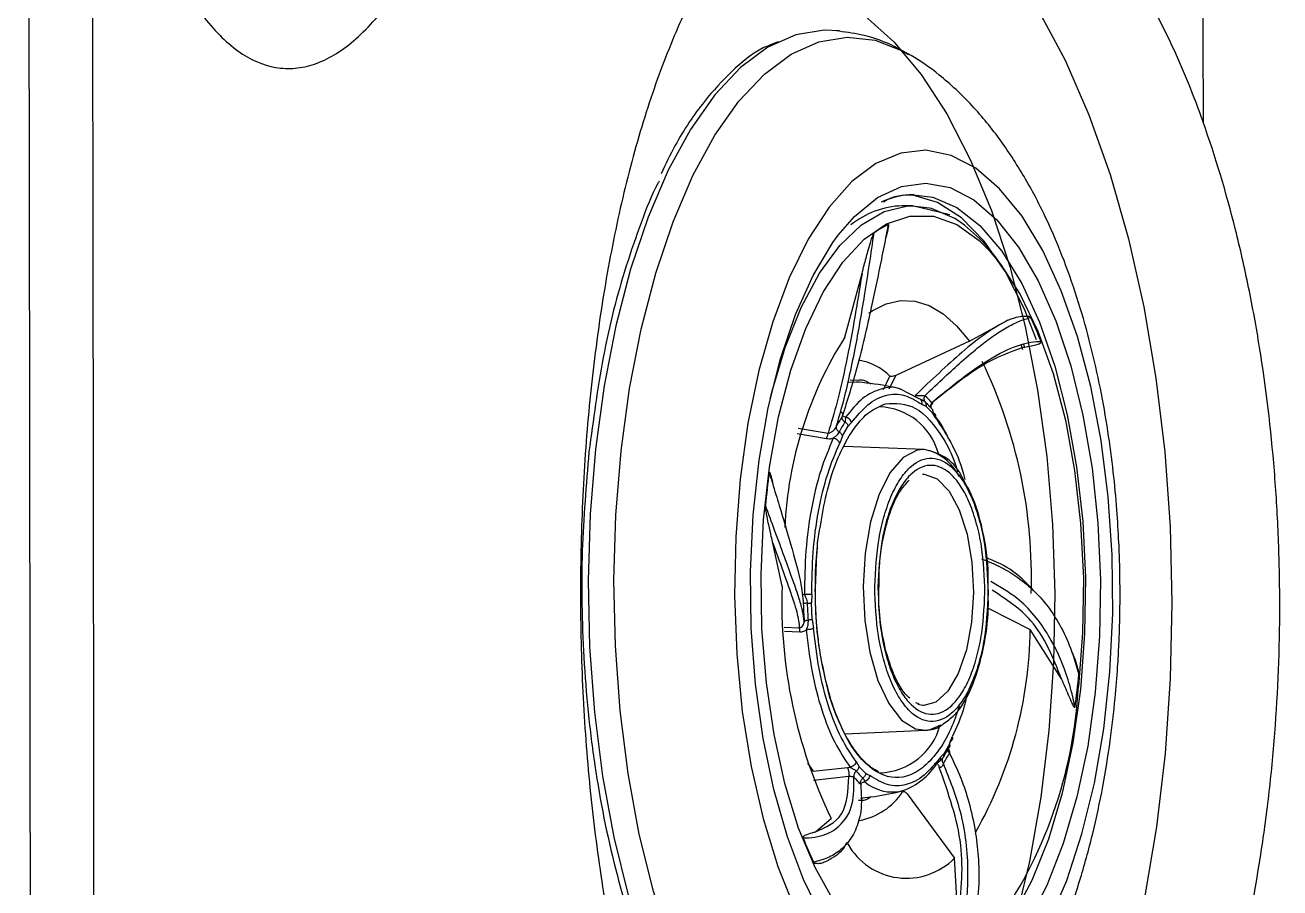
# Model space of a CAD drawing. Header units: inches. Extents: x 0 to 84, y -22 to 124.
# Drawn here: x 5.081 to 7.319, y 42.116 to 43.654 of the extents above; entities that cross this region are included whole.
import ezdxf

# ---------------------------------------------------------------- set-up
doc = ezdxf.new("R2010")
doc.units = ezdxf.units.IN
doc.header["$MEASUREMENT"] = 0
doc.layers.add('1', color=4, linetype='Continuous')
doc.layers.add('BDIM_CYAN', color=4, linetype='Continuous')

# ---------------------------------------------------------------- blocks, each defined once
blk = doc.blocks.new('2020 RELAY')
at = {"color": 8, "linetype": 'Continuous', "lineweight": 25, "flags": 128}
for points in [[(6.8893, 43.1789), (6.9361, 43.0916), (6.9787, 42.9942), (7.0165, 42.8876), (7.0493, 42.773), (7.0766, 42.6516), (7.0982, 42.5246), (7.1139, 42.3935), (7.1234, 42.2595), (7.1267, 42.1242), (7.1237, 41.989), (7.1145, 41.8552), (7.0992, 41.7244), (7.0779, 41.5978)], [(6.5793, 43.1707), (6.6307, 43.1247), (6.6796, 43.0662), (6.7253, 42.996), (6.7672, 42.9148), (6.8047, 42.8237), (6.8375, 42.7239), (6.8651, 42.6167), (6.8872, 42.5033), (6.9034, 42.3852), (6.9137, 42.2639), (6.9177, 42.1409), (6.9156, 42.0178), (6.9073, 41.896), (6.8929, 41.7772), (6.8726, 41.6629), (6.8467, 41.5544)]]:
    blk.add_lwpolyline(points, dxfattribs=at)
at = {"layer": '1', "color": 3, "linetype": 'Continuous', "lineweight": 25}
for points, knots in [([(5.0812, 46.1285), (5.082, 45.8779), (5.0835, 45.3687), (5.0853, 44.5928), (5.087, 43.7928), (5.0883, 42.9687), (5.0898, 41.9458), (5.0909, 40.7531), (5.0916, 39.4198), (5.0912, 38.5519), (5.091, 38.1285)], [0, 0, 0, 0, 0.0939784, 0.1909654, 0.2909633, 0.3939741, 0.5, 0.6745624, 0.8412255, 1, 1, 1, 1]), ([(5.2006, 43.7162), (5.2127, 43.6527), (5.2261, 43.5932), (5.2482, 43.5099), (5.2559, 43.4831), (5.268, 43.4444), (5.2721, 43.4318), (5.2805, 43.407), (5.2848, 43.3949), (5.3065, 43.3359), (5.3247, 43.294), (5.3536, 43.239), (5.3634, 43.222), (5.3836, 43.1905), (5.3939, 43.1761), (5.4256, 43.137), (5.4471, 43.117), (5.4912, 43.0885), (5.5138, 43.0801), (5.5427, 43.077), (5.5485, 43.0768), (5.5601, 43.0771), (5.5659, 43.0776), (5.5832, 43.0802), (5.5948, 43.0835), (5.6295, 43.0976), (5.6526, 43.1127), (5.6873, 43.1444), (5.6989, 43.1565), (5.7216, 43.1832), (5.7328, 43.1979), (5.7661, 43.2458), (5.7876, 43.283), (5.8137, 43.336), (5.8189, 43.347), (5.8291, 43.3696), (5.8342, 43.3812), (5.8492, 43.4168), (5.8589, 43.4415), (5.8869, 43.5189), (5.9044, 43.5745), (5.9284, 43.6641), (5.9361, 43.695), (5.9507, 43.7589), (5.9575, 43.7914), (5.9764, 43.8909), (5.9872, 43.9597), (6.0003, 44.0665), (6.0041, 44.1027), (6.0091, 44.1579), (6.0107, 44.1765), (6.0134, 44.2136), (6.0147, 44.2322), (6.0201, 44.3253), (6.0222, 44.4002), (6.022, 44.5131), (6.0213, 44.5508), (6.0194, 44.6076), (6.0187, 44.6265), (6.0168, 44.6643), (6.0158, 44.6831), (6.0098, 44.7763), (6.0028, 44.8493), (5.9892, 44.9561), (5.9841, 44.9913), (5.9729, 45.0609), (5.9668, 45.0953), (5.9472, 45.1954), (5.9324, 45.2586), (5.9079, 45.3483), (5.8994, 45.3773), (5.8815, 45.4337), (5.8722, 45.461), (5.8435, 45.5392), (5.8234, 45.5864), (5.792, 45.6502), (5.7813, 45.6702), (5.7649, 45.6985), (5.7594, 45.7076), (5.7483, 45.7252), (5.7427, 45.7338), (5.7146, 45.7744), (5.6918, 45.8012), (5.6459, 45.8437), (5.6227, 45.8594), (5.5758, 45.8791), (5.5528, 45.8829), (5.5073, 45.8788), (5.4849, 45.8708), (5.4572, 45.8533), (5.4517, 45.8494), (5.4407, 45.841), (5.4353, 45.8364), (5.4192, 45.8215), (5.4087, 45.8102), (5.3778, 45.7721), (5.3579, 45.7412), (5.3292, 45.6863), (5.3198, 45.6665), (5.3017, 45.6246), (5.2929, 45.6025), (5.2675, 45.5328), (5.2518, 45.4818), (5.2299, 45.3984), (5.2229, 45.3693), (5.2096, 45.3093), (5.2033, 45.2784), (5.1974, 45.2466)], [0, 0, 0, 0, 0.03125, 0.03125, 0.046875, 0.046875, 0.054687, 0.054687, 0.0625, 0.0625, 0.09375, 0.09375, 0.109375, 0.109375, 0.125, 0.125, 0.15625, 0.15625, 0.1875, 0.1875, 0.195312, 0.195312, 0.203125, 0.203125, 0.21875, 0.21875, 0.25, 0.25, 0.265625, 0.265625, 0.28125, 0.28125, 0.3125, 0.3125, 0.320312, 0.320312, 0.328125, 0.328125, 0.34375, 0.34375, 0.375, 0.375, 0.390625, 0.390625, 0.40625, 0.40625, 0.4375, 0.4375, 0.453125, 0.453125, 0.460937, 0.460937, 0.46875, 0.46875, 0.5, 0.5, 0.515625, 0.515625, 0.523437, 0.523437, 0.53125, 0.53125, 0.5625, 0.5625, 0.578125, 0.578125, 0.59375, 0.59375, 0.625, 0.625, 0.640625, 0.640625, 0.65625, 0.65625, 0.6875, 0.6875, 0.703125, 0.703125, 0.710937, 0.710937, 0.71875, 0.71875, 0.75, 0.75, 0.78125, 0.78125, 0.8125, 0.8125, 0.84375, 0.84375, 0.851562, 0.851562, 0.859375, 0.859375, 0.875, 0.875, 0.90625, 0.90625, 0.921875, 0.921875, 0.9375, 0.9375, 0.96875, 0.96875, 0.984375, 0.984375, 1, 1, 1, 1]), ([(7.176, 45.8397), (7.1765, 45.5347), (7.1775, 44.912), (7.1794, 43.9592), (7.1814, 43.3113), (7.1824, 42.9811)], [0, 0, 0, 0, 0.320131, 0.653465, 1, 1, 1, 1]), ([(5.2006, 43.7162), (5.201, 43.4509), (5.2019, 42.9202), (5.2029, 42.1242), (5.2038, 41.3283), (5.2042, 40.7976), (5.2044, 40.5323)], [0, 0, 0, 0, 0.249999, 0.499999, 0.749999, 1, 1, 1, 1]), ([(6.9208, 43.419), (6.8958, 43.4421), (6.8705, 43.4616), (6.8194, 43.4937), (6.7935, 43.5063), (6.7542, 43.5199), (6.7411, 43.5236), (6.7147, 43.5292), (6.7014, 43.5311), (6.6618, 43.5341), (6.6357, 43.5326), (6.5842, 43.5224), (6.5588, 43.5139), (6.5212, 43.4958), (6.5087, 43.4889), (6.4841, 43.4733), (6.4719, 43.4646), (6.4362, 43.4363), (6.4132, 43.4143), (6.3689, 43.3638), (6.3476, 43.3354), (6.3168, 43.2879), (6.3068, 43.2713), (6.2873, 43.2367), (6.2779, 43.2187), (6.2505, 43.163), (6.2335, 43.1233), (6.2017, 43.0389), (6.1869, 42.9941), (6.1597, 42.8992), (6.1475, 42.85), (6.1258, 42.7485), (6.1163, 42.6962), (6.1041, 42.6152), (6.1003, 42.5878), (6.0935, 42.5322), (6.0903, 42.5039), (6.0821, 42.4187), (6.0781, 42.3615), (6.0729, 42.2463), (6.0716, 42.1883), (6.0719, 42.1007), (6.0724, 42.0713), (6.074, 42.0126), (6.0751, 41.9834), (6.0796, 41.8966), (6.084, 41.8395), (6.0956, 41.7271), (6.1028, 41.6717), (6.1157, 41.59), (6.1203, 41.563), (6.1303, 41.5103), (6.1355, 41.4845), (6.1524, 41.4083), (6.1648, 41.3595), (6.1855, 41.2892), (6.1928, 41.2662), (6.2079, 41.2212), (6.2158, 41.1992), (6.2404, 41.1354), (6.2578, 41.0957), (6.2948, 41.0218), (6.3143, 40.9875), (6.3454, 40.9403), (6.356, 40.9252), (6.3778, 40.8966), (6.3889, 40.8832), (6.4226, 40.8453), (6.4458, 40.8234), (6.4936, 40.7861), (6.5182, 40.7707), (6.5562, 40.7526), (6.569, 40.7475), (6.5947, 40.739), (6.6076, 40.7357), (6.6464, 40.7283), (6.6725, 40.7268), (6.7249, 40.7311), (6.7512, 40.7367), (6.8041, 40.7553), (6.8301, 40.7681), (6.8814, 40.8007), (6.9067, 40.8205), (6.9315, 40.8438)], [0, 0, 0, 0, 0.03125, 0.03125, 0.0625, 0.0625, 0.078125, 0.078125, 0.09375, 0.09375, 0.125, 0.125, 0.15625, 0.15625, 0.171875, 0.171875, 0.1875, 0.1875, 0.21875, 0.21875, 0.25, 0.25, 0.265625, 0.265625, 0.28125, 0.28125, 0.3125, 0.3125, 0.34375, 0.34375, 0.375, 0.375, 0.40625, 0.40625, 0.421875, 0.421875, 0.4375, 0.4375, 0.46875, 0.46875, 0.5, 0.5, 0.515625, 0.515625, 0.53125, 0.53125, 0.5625, 0.5625, 0.59375, 0.59375, 0.609375, 0.609375, 0.625, 0.625, 0.65625, 0.65625, 0.671875, 0.671875, 0.6875, 0.6875, 0.71875, 0.71875, 0.75, 0.75, 0.765625, 0.765625, 0.78125, 0.78125, 0.8125, 0.8125, 0.84375, 0.84375, 0.859375, 0.859375, 0.875, 0.875, 0.90625, 0.90625, 0.9375, 0.9375, 0.96875, 0.96875, 1, 1, 1, 1]), ([(6.9208, 43.419), (6.9464, 43.3953), (6.9711, 43.3682), (7.0188, 43.3076), (7.0417, 43.2741), (7.0748, 43.219), (7.0856, 43.1998), (7.1067, 43.1597), (7.1169, 43.1389), (7.1466, 43.0747), (7.1652, 43.0292), (7.1824, 42.9811)], [0, 0, 0, 0, 0.25, 0.25, 0.5, 0.5, 0.625, 0.625, 0.75, 0.75, 1, 1, 1, 1]), ([(7.1897, 41.2837), (7.211, 41.3448), (7.2297, 41.4088), (7.262, 41.5423), (7.2757, 41.6119), (7.2895, 41.7025), (7.2921, 41.7208), (7.2969, 41.7575), (7.2992, 41.7759), (7.3053, 41.8312), (7.3087, 41.8683), (7.3168, 41.9803), (7.3194, 42.0558), (7.319, 42.1512), (7.3187, 42.1704), (7.3178, 42.2086), (7.3172, 42.2276), (7.3148, 42.2845), (7.3125, 42.3221), (7.3035, 42.4341), (7.2947, 42.5075), (7.2773, 42.6157), (7.2707, 42.6516), (7.2564, 42.7216), (7.2486, 42.7559), (7.2234, 42.8563), (7.2042, 42.9203), (7.1824, 42.9811)], [0, 0, 0, 0, 0.125, 0.125, 0.25, 0.25, 0.28125, 0.28125, 0.3125, 0.3125, 0.375, 0.375, 0.5, 0.5, 0.53125, 0.53125, 0.5625, 0.5625, 0.625, 0.625, 0.75, 0.75, 0.8125, 0.8125, 0.875, 0.875, 1, 1, 1, 1])]:
    blk.add_open_spline(points, degree=3, knots=knots, dxfattribs=at)
at = {"layer": 'BDIM_CYAN'}
for p, q in [((6.5336, 43.1443), (6.5287, 43.144)), ((6.4244, 43.1245), (6.4139, 43.1201)), ((6.656, 43.1031), (6.6431, 43.1103)), ((6.664, 42.8321), (6.6453, 42.832)), ((6.664, 42.8321), (6.6941, 42.8287)), ((6.6961, 42.8245), (6.6642, 42.8321)), ((6.7308, 42.8162), (6.6961, 42.8245)), ((6.5432, 42.5975), (6.574, 42.7112)), ((6.7655, 42.5908), (6.834, 42.628)), ((6.7655, 42.5908), (6.6342, 42.5297)), ((6.8607, 42.5754), (6.8584, 42.583)), ((6.862, 42.585), (6.8638, 42.5794)), ((6.6121, 42.5043), (6.6239, 42.528)), ((6.6342, 42.5297), (6.6218, 42.5052)), ((6.5526, 42.5215), (6.5664, 42.5213)), ((6.6747, 42.4886), (6.6424, 42.505)), ((6.6787, 42.4868), (6.679, 42.486)), ((6.6787, 42.4867), (6.6821, 42.485)), ((6.5397, 42.4595), (6.5398, 42.4596)), ((6.6886, 42.4742), (6.6813, 42.4777)), ((6.6886, 42.4742), (6.7003, 42.4623)), ((6.7056, 42.4531), (6.7003, 42.4623)), ((6.4599, 42.4355), (6.5135, 42.4268)), ((6.5392, 42.4218), (6.5494, 42.4392)), ((6.5406, 42.4566), (6.5447, 42.455)), ((6.5447, 42.455), (6.5437, 42.4465)), ((6.5554, 42.4453), (6.5494, 42.4392)), ((6.4581, 42.4259), (6.5105, 42.4173)), ((6.5392, 42.4218), (6.5343, 42.4089)), ((6.6847, 42.3977), (6.5414, 42.4026)), ((6.4313, 42.1537), (6.415, 42.2303)), ((6.7991, 42.1378), (6.799, 42.1562)), ((6.4665, 42.1401), (6.4713, 42.1388)), ((6.4844, 42.1391), (6.4837, 42.1238)), ((6.4852, 42.0945), (6.4837, 42.1238)), ((6.7993, 42.1144), (6.874, 42.0764)), ((6.4354, 42.0808), (6.462, 42.0796)), ((6.4712, 42.0919), (6.4707, 42.0891)), ((6.4852, 42.0945), (6.4876, 42.0781)), ((6.4358, 42.0734), (6.4631, 42.0722)), ((6.9297, 41.9885), (6.874, 42.0764)), ((6.676, 41.9436), (6.6699, 41.9456)), ((6.5442, 41.8905), (6.687, 41.8967)), ((6.73, 41.8721), (6.7349, 41.885)), ((6.7138, 41.8486), (6.7198, 41.8547)), ((6.73, 41.8721), (6.7198, 41.8547)), ((6.7279, 41.8627), (6.7275, 41.8627)), ((6.7288, 41.8652), (6.7303, 41.8717)), ((6.4766, 41.8383), (6.4867, 41.8239)), ((6.5636, 41.8408), (6.5689, 41.8316)), ((6.5806, 41.8196), (6.5689, 41.8316)), ((6.4867, 41.8239), (6.548, 41.8303)), ((6.5506, 41.814), (6.4876, 41.8074)), ((6.548, 41.8303), (6.5531, 41.8307)), ((6.5806, 41.8196), (6.5879, 41.8162)), ((6.4875, 41.8074), (6.4876, 41.8074)), ((6.6543, 41.7835), (6.7391, 41.6687)), ((6.4908, 41.7156), (6.5187, 41.7394)), ((6.7453, 41.5569), (6.7391, 41.6687))]:
    blk.add_line(p, q, dxfattribs=at)
at = {"layer": 'BDIM_CYAN', "flags": 128}
for points in [[(6.5333, 43.1443), (6.5067, 43.1455), (6.4559, 43.1371), (6.4059, 43.1147), (6.3575, 43.0788), (6.3113, 43.0298), (6.268, 42.9683), (6.2281, 42.8954), (6.1923, 42.8119), (6.161, 42.7191), (6.1348, 42.6182), (6.1138, 42.5107), (6.0985, 42.3981)], [(6.1443, 42.3951), (6.1594, 42.5062), (6.1801, 42.6123), (6.2061, 42.7119), (6.2369, 42.8036), (6.2723, 42.886), (6.3116, 42.958), (6.3544, 43.0186), (6.4, 43.067), (6.4478, 43.1025), (6.4971, 43.1246), (6.5473, 43.1329), (6.5975, 43.1274), (6.6472, 43.1081), (6.6536, 43.1046)], [(6.3567, 42.3447), (6.3487, 42.2418), (6.3466, 42.1372), (6.3506, 42.0328), (6.3605, 41.9304), (6.3762, 41.8319), (6.3974, 41.7391), (6.4237, 41.6535), (6.4547, 41.5767)], [(6.9074, 41.5549), (6.9391, 41.6287), (6.9663, 41.7117), (6.9884, 41.8025), (7.0051, 41.8994), (7.0161, 42.0008), (7.0211, 42.1047), (7.0202, 42.2095), (7.0132, 42.3131), (7.0004, 42.4137), (6.9819, 42.5096), (6.9581, 42.5991), (6.9294, 42.6804), (6.8963, 42.7523), (6.8594, 42.8133), (6.8194, 42.8625), (6.777, 42.8989), (6.733, 42.9219), (6.688, 42.9311), (6.643, 42.9262), (6.5987, 42.9075), (6.556, 42.8752), (6.5155, 42.8299), (6.478, 42.7724), (6.4442, 42.7038), (6.4147, 42.6252), (6.39, 42.5381), (6.3705, 42.4441), (6.3567, 42.3447)], [(6.5315, 42.7794), (6.5606, 42.813), (6.6015, 42.8467), (6.6442, 42.8667), (6.6876, 42.8727), (6.7311, 42.8646), (6.7737, 42.8426), (6.8146, 42.807), (6.8531, 42.7585), (6.8883, 42.6982), (6.9196, 42.6271), (6.9463, 42.5467), (6.9681, 42.4585), (6.9843, 42.3643), (6.9948, 42.2658), (6.9993, 42.165), (6.9977, 42.0639), (6.9901, 41.9644)], [(6.8853, 42.5928), (6.8636, 42.6475), (6.8298, 42.7144), (6.7921, 42.7692), (6.7515, 42.8107), (6.7087, 42.8381), (6.6647, 42.8508), (6.6574, 42.8515)], [(6.6661, 42.8518), (6.7006, 42.8474), (6.7433, 42.8291), (6.7844, 42.7969), (6.8231, 42.7514), (6.8588, 42.6937), (6.8906, 42.6248), (6.9179, 42.5463), (6.9401, 42.4595), (6.9568, 42.3665), (6.9677, 42.2689), (6.9725, 42.1689), (6.9711, 42.0684), (6.9636, 41.9696), (6.9501, 41.8743), (6.9309, 41.7846), (6.9064, 41.7023), (6.877, 41.629), (6.8434, 41.5663), (6.8063, 41.5154), (6.7664, 41.4774), (6.7245, 41.453), (6.6815, 41.4427), (6.6727, 41.4424)], [(6.4102, 42.4879), (6.413, 42.4995), (6.4369, 42.5795), (6.4654, 42.6507), (6.4981, 42.7117), (6.5342, 42.7611), (6.573, 42.7981), (6.6137, 42.8218), (6.6555, 42.8318), (6.664, 42.8321)], [(6.6941, 42.8287), (6.6975, 42.8278), (6.739, 42.81)], [(6.5236, 41.5917), (6.4903, 41.6517), (6.461, 41.7223), (6.4364, 41.8019), (6.4171, 41.8889), (6.4034, 41.9814), (6.3956, 42.0774), (6.3939, 42.1749), (6.3984, 42.2718), (6.4088, 42.3661), (6.4251, 42.4557), (6.4468, 42.5387), (6.4736, 42.6134), (6.5047, 42.6781), (6.5397, 42.7315), (6.5776, 42.7725), (6.6178, 42.8001), (6.6593, 42.8138), (6.7013, 42.8133), (6.7429, 42.7986), (6.7831, 42.7701), (6.8003, 42.7531)], [(6.4917, 41.5852), (6.4699, 41.6305), (6.4408, 41.7064), (6.4165, 41.7909), (6.3974, 41.8823), (6.384, 41.9789), (6.3765, 42.0788), (6.3751, 42.18), (6.3797, 42.2806), (6.3903, 42.3785), (6.4067, 42.472), (6.4285, 42.5591), (6.4554, 42.6382), (6.4868, 42.7078), (6.5221, 42.7664), (6.5315, 42.7794)], [(6.8003, 42.7531), (6.8212, 42.7282), (6.8563, 42.674), (6.8877, 42.6085), (6.9147, 42.5332), (6.9367, 42.4497), (6.9532, 42.3597), (6.964, 42.2652), (6.9688, 42.1682), (6.9674, 42.0707), (6.9599, 41.9749)], [(6.5861, 42.6404), (6.5922, 42.6445), (6.6172, 42.6571), (6.6427, 42.6629), (6.6683, 42.6619), (6.6937, 42.654), (6.7186, 42.6394), (6.7426, 42.6182), (6.7655, 42.5908)], [(6.5693, 42.5175), (6.5639, 42.5177), (6.5507, 42.5167)], [(6.0985, 42.3981), (6.089, 42.282), (6.0856, 42.1639), (6.0881, 42.0457), (6.0967, 41.9288), (6.1112, 41.815), (6.1313, 41.7058), (6.1568, 41.6028), (6.1874, 41.5075), (6.2226, 41.4211), (6.2619, 41.3449), (6.2976, 41.2897)], [(6.6593, 41.1877), (6.6399, 41.1779), (6.5901, 41.1627), (6.5398, 41.1613), (6.4897, 41.1737), (6.4406, 41.1998), (6.3931, 41.2391), (6.3479, 41.2913), (6.3056, 41.3554), (6.2668, 41.4306), (6.2321, 41.5159), (6.2019, 41.61), (6.1767, 41.7116), (6.1568, 41.8194), (6.1426, 41.9318), (6.1341, 42.0471), (6.1316, 42.1639), (6.135, 42.2804), (6.1443, 42.3951)], [(6.6847, 42.3977), (6.6725, 42.3965), (6.6472, 42.3834), (6.624, 42.3565), (6.6043, 42.3175), (6.5893, 42.2686), (6.5797, 42.2126), (6.5762, 42.1528), (6.579, 42.0927), (6.5879, 42.0358), (6.6024, 41.9853), (6.6216, 41.9443), (6.6444, 41.915), (6.6696, 41.8992), (6.687, 41.8967)], [(6.6821, 42.3534), (6.685, 42.3533), (6.708, 42.3451), (6.7293, 42.3234), (6.7474, 42.2897), (6.7613, 42.2462), (6.7699, 42.196), (6.7726, 42.1425), (6.7692, 42.0893), (6.7601, 42.0401), (6.7457, 41.9981), (6.7271, 41.9663), (6.7056, 41.9468), (6.684, 41.9409)], [(6.9901, 41.9644), (6.9765, 41.8684), (6.9574, 41.7779), (6.933, 41.6946), (6.9038, 41.6201), (6.8703, 41.5558), (6.8334, 41.5031), (6.7935, 41.4628), (6.7516, 41.4359), (6.7085, 41.4229), (6.6649, 41.4239), (6.6218, 41.4391), (6.5799, 41.468), (6.5401, 41.5101), (6.5032, 41.5646), (6.4917, 41.5852)], [(6.684, 41.9409), (6.6826, 41.941), (6.6738, 41.9425)], [(6.687, 41.8967), (6.6956, 41.8979), (6.7144, 41.9061)]]:
    blk.add_lwpolyline(points, dxfattribs=at)
at = {"layer": 'BDIM_CYAN'}
for centre, radius, start, end in [((6.6679, 42.711), 0.1408, 90.716, 115.1961), ((6.6501, 42.6803), 0.1518, 91.8135, 129.1893), ((6.6973, 42.6409), 0.1753, 115.9015, 125.466), ((6.5751, 42.5634), 0.2961, 34.0794, 56.3967), ((6.2163, 42.3283), 0.7257, 21.1104, 24.819), ((7.135, 42.2241), 0.6998, 147.7508, 177.181), ((6.5511, 42.4555), 0.1027, 44.8561, 80.7483), ((5.9871, 42.1693), 0.8891, 358.1322, 25.6833), ((6.5809, 42.378), 0.1561, 41.1369, 47.6263), ((6.5877, 42.3741), 0.1465, 42.8315, 47.6849), ((6.6019, 42.3614), 0.112, 14.8336, 88.1142), ((6.5749, 42.362), 0.1642, 41.2498, 42.894), ((6.7717, 42.3076), 0.2764, 147.4654, 151.8992), ((6.7693, 42.3026), 0.2677, 147.4654, 151.8992), ((6.6672, 42.3106), 0.0888, 25.3042, 78.6126), ((7.8021, 42.1633), 1.4069, 172.1214, 174.5063), ((7.32, 42.1248), 0.8891, 178.1322, 205.6833), ((7.3213, 42.1498), 0.8525, 181.838, 183.9301), ((7.3015, 42.1497), 0.8256, 181.838, 183.9301), ((6.1199, 42.0853), 0.7541, 330.5589, 359.3221), ((5.5603, 42.131), 1.4069, 352.1214, 354.5065), ((6.1577, 42.0161), 0.8033, 324.0746, 357.0571), ((6.6026, 41.9352), 0.1144, 271.5651, 345.5203), ((6.4927, 41.9913), 0.2677, 327.4654, 331.8992), ((6.4862, 41.9862), 0.2764, 327.4654, 331.8992), ((6.6069, 41.9012), 0.119, 289.0793, 328.3342), ((6.677, 41.9158), 0.1561, 221.136, 227.6268), ((6.6775, 41.9231), 0.1511, 221.136, 227.6268), ((6.5489, 41.8509), 0.1167, 280.1277, 326.7176), ((6.6276, 41.8612), 0.0746, 228.5277, 284.1301), ((7.1461, 41.966), 0.7258, 201.1105, 204.8186), ((6.6533, 41.753), 0.1202, 209.306, 315.4849)]:
    blk.add_arc(centre, radius, start, end, dxfattribs=at)
for points, knots in [([(6.6572, 43.1012), (6.649, 43.1062), (6.6242, 43.1213), (6.5823, 43.1366), (6.5481, 43.1413), (6.5331, 43.1434)], [0, 0, 0, 0, 0.216024, 0.657932, 1, 1, 1, 1]), ([(6.4139, 43.1201), (6.4085, 43.1181), (6.3832, 43.1085), (6.3423, 43.0742), (6.2893, 43.0168), (6.2471, 42.9551), (6.2237, 42.9062), (6.2156, 42.8892)], [0, 0, 0, 0, 0.071102, 0.331617, 0.569257, 0.850607, 1, 1, 1, 1]), ([(7.0342, 42.1488), (7.0342, 42.1528), (7.0341, 42.1654), (7.0337, 42.1931), (7.0321, 42.2361), (7.0287, 42.2931), (7.0224, 42.3595), (7.0128, 42.432), (6.9995, 42.5077), (6.9822, 42.5843), (6.9608, 42.6605), (6.9347, 42.7358), (6.9035, 42.8096), (6.8662, 42.8813), (6.8222, 42.9495), (6.7709, 43.0127), (6.716, 43.0638), (6.6769, 43.0917), (6.6578, 43.1021), (6.656, 43.1031)], [0, 0, 0, 0, 0.009814, 0.031348, 0.068465, 0.116638, 0.173235, 0.235738, 0.302165, 0.371399, 0.442731, 0.516509, 0.592953, 0.672038, 0.753482, 0.837013, 0.922838, 0.992767, 1, 1, 1, 1]), ([(6.2124, 42.876), (6.2115, 42.8746), (6.1992, 42.8537), (6.1798, 42.8016), (6.1446, 42.7027), (6.1102, 42.5674), (6.0946, 42.4501), (6.087, 42.3931)], [0, 0, 0, 0, 0.01298, 0.185306, 0.357668, 0.688173, 1, 1, 1, 1]), ([(6.6125, 42.8391), (6.6125, 42.8391), (6.63, 42.8512), (6.6481, 42.8515), (6.6663, 42.8518)], [0, 0, 0, 0, 0.000935, 1, 1, 1, 1]), ([(6.6207, 42.7987), (6.6205, 42.7979), (6.6202, 42.7958), (6.619, 42.7897), (6.6152, 42.7701), (6.6061, 42.724), (6.5895, 42.6449), (6.5675, 42.5479), (6.5477, 42.4849), (6.5387, 42.4563)], [0, 0, 0, 0, 0.007325, 0.019566, 0.058651, 0.192116, 0.441769, 0.746986, 1, 1, 1, 1]), ([(6.6207, 42.7987), (6.6207, 42.7987), (6.6208, 42.7987), (6.621, 42.7986), (6.6211, 42.7984), (6.6212, 42.7981), (6.6212, 42.7971), (6.6208, 42.7932), (6.6192, 42.7853), (6.6171, 42.7783), (6.6159, 42.7741)], [0, 0, 0, 0, 0.013705, 0.027544, 0.040073, 0.053766, 0.077179, 0.150296, 0.486525, 1, 1, 1, 1]), ([(6.528, 42.4378), (6.5323, 42.4526), (6.5407, 42.4812), (6.5518, 42.5279), (6.5616, 42.575), (6.5706, 42.6241), (6.5825, 42.6946), (6.5902, 42.747), (6.5955, 42.7837)], [0, 0, 0, 0, 0.135552, 0.260798, 0.405842, 0.535564, 0.673856, 1, 1, 1, 1]), ([(6.574, 42.7112), (6.5753, 42.7162), (6.5787, 42.7296), (6.5837, 42.748), (6.5883, 42.7642), (6.5914, 42.7739), (6.5933, 42.7793), (6.5945, 42.7821), (6.5951, 42.7834), (6.5955, 42.7837), (6.5955, 42.7837)], [0, 0, 0, 0, 0.191797, 0.519572, 0.729704, 0.856737, 0.930022, 0.970712, 0.992634, 1, 1, 1, 1]), ([(6.574, 42.7112), (6.5691, 42.6808), (6.56, 42.6249), (6.545, 42.5472), (6.5302, 42.4822), (6.5191, 42.4451), (6.5135, 42.4268)], [0, 0, 0, 0, 0.317509, 0.5834805, 0.7948327, 1, 1, 1, 1]), ([(6.834, 42.628), (6.8211, 42.6208), (6.7961, 42.6068), (6.7543, 42.5731), (6.7125, 42.5352), (6.6834, 42.5076), (6.6691, 42.494)], [0, 0, 0, 0, 0.280747, 0.545552, 0.776817, 1, 1, 1, 1]), ([(6.6861, 42.4934), (6.6981, 42.5048), (6.7206, 42.5261), (6.7533, 42.5561), (6.7817, 42.5803), (6.8084, 42.6003), (6.8316, 42.6152), (6.8545, 42.6268), (6.868, 42.6308), (6.875, 42.6329)], [0, 0, 0, 0, 0.154271, 0.288952, 0.454424, 0.575072, 0.714225, 0.852753, 1, 1, 1, 1]), ([(6.834, 42.628), (6.8368, 42.6291), (6.8443, 42.632), (6.8546, 42.6346), (6.8636, 42.6356), (6.869, 42.6355), (6.8721, 42.6349), (6.8738, 42.6342), (6.8747, 42.6335), (6.875, 42.6331), (6.875, 42.6329)], [0, 0, 0, 0, 0.191801, 0.519634, 0.729787, 0.856818, 0.93009, 0.970764, 0.992671, 1, 1, 1, 1]), ([(6.8598, 42.5786), (6.8373, 42.5708), (6.7919, 42.555), (6.7292, 42.505), (6.6975, 42.4797)], [0, 0, 0, 0, 0.495173, 1, 1, 1, 1]), ([(6.885, 42.5894), (6.8783, 42.5885), (6.859, 42.586), (6.8184, 42.5697), (6.7632, 42.5337), (6.7187, 42.4973), (6.6985, 42.4807)], [0, 0, 0, 0, 0.141781, 0.406989, 0.731223, 1, 1, 1, 1]), ([(6.8933, 42.5897), (6.8934, 42.5896), (6.8934, 42.5894), (6.8935, 42.589), (6.8935, 42.5887), (6.8933, 42.5883), (6.893, 42.5876), (6.8912, 42.5859), (6.8835, 42.583), (6.8727, 42.581), (6.863, 42.5792), (6.8598, 42.5786)], [0, 0, 0, 0, 0.005501, 0.011055, 0.016084, 0.02158, 0.030977, 0.060324, 0.195274, 0.730604, 1, 1, 1, 1]), ([(6.8933, 42.5897), (6.893, 42.5897), (6.8921, 42.5897), (6.8893, 42.5897), (6.8869, 42.5895), (6.885, 42.5894)], [0, 0, 0, 0, 0.12489, 0.333597, 1, 1, 1, 1]), ([(6.6342, 42.5297), (6.6328, 42.529), (6.63, 42.5277), (6.6266, 42.5272), (6.6246, 42.5275), (6.6241, 42.5279), (6.6239, 42.528)], [0, 0, 0, 0, 0.355757, 0.72292, 0.91627, 1, 1, 1, 1]), ([(6.6424, 42.505), (6.6422, 42.5051), (6.6309, 42.5109), (6.6078, 42.5067), (6.5745, 42.4919), (6.5546, 42.4673), (6.5447, 42.455)], [0, 0, 0, 0, 0.0073413, 0.3382277, 0.6691139, 1, 1, 1, 1]), ([(6.5664, 42.5213), (6.5699, 42.5216), (6.5777, 42.5223), (6.5853, 42.5173), (6.5895, 42.5145)], [0, 0, 0, 0, 0.446283, 1, 1, 1, 1]), ([(6.6442, 42.5047), (6.6376, 42.5064), (6.6123, 42.5127), (6.5866, 42.5155), (6.5676, 42.5176)], [0, 0, 0, 0, 0.260465, 1, 1, 1, 1]), ([(6.5554, 42.4453), (6.565, 42.4569), (6.5842, 42.4806), (6.6166, 42.4963), (6.6497, 42.4975), (6.6709, 42.4843), (6.6813, 42.4777)], [0, 0, 0, 0, 0.247011, 0.5, 0.752989, 1, 1, 1, 1]), ([(6.6158, 42.4791), (6.634, 42.4797), (6.6705, 42.481), (6.7125, 42.4307), (6.7363, 42.3857), (6.7434, 42.3626), (6.7449, 42.3578)], [0, 0, 0, 0, 0.373476, 0.746951, 0.948, 1, 1, 1, 1]), ([(6.6691, 42.494), (6.6698, 42.494), (6.6712, 42.494), (6.6744, 42.494), (6.6784, 42.4938), (6.6829, 42.4936), (6.685, 42.4934), (6.6861, 42.4934)], [0, 0, 0, 0, 0.111467, 0.230181, 0.482258, 0.743371, 1, 1, 1, 1]), ([(6.6864, 42.4825), (6.6845, 42.4837), (6.6812, 42.4858), (6.6767, 42.4877), (6.6747, 42.4886)], [0, 0, 0, 0, 0.571399, 1, 1, 1, 1]), ([(6.6984, 42.4702), (6.6978, 42.471), (6.6967, 42.4725), (6.6964, 42.4754), (6.697, 42.4783), (6.698, 42.4799), (6.6985, 42.4807)], [0, 0, 0, 0, 0.2666892, 0.5311152, 0.7787539, 1, 1, 1, 1]), ([(6.6985, 42.4807), (6.6991, 42.4806), (6.7002, 42.4803), (6.7006, 42.48), (6.7003, 42.4798), (6.6997, 42.4798), (6.6988, 42.4797), (6.6979, 42.4797), (6.6975, 42.4797)], [0, 0, 0, 0, 0.277558, 0.532524, 0.651825, 0.767232, 0.882131, 1, 1, 1, 1]), ([(6.4949, 42.2312), (6.5012, 42.2708), (6.5108, 42.3318), (6.5364, 42.3967), (6.5601, 42.4375), (6.5869, 42.4668), (6.6062, 42.475), (6.6158, 42.4791)], [0, 0, 0, 0, 0.3148498, 0.4843389, 0.6574249, 0.8305108, 1, 1, 1, 1]), ([(6.5387, 42.4563), (6.5391, 42.4572), (6.5399, 42.4589), (6.5399, 42.461), (6.5392, 42.4623), (6.5385, 42.4631), (6.5374, 42.4636), (6.5366, 42.4637), (6.5361, 42.4637)], [0, 0, 0, 0, 0.277554, 0.532524, 0.651828, 0.767234, 0.882133, 1, 1, 1, 1]), ([(6.6056, 42.4734), (6.606, 42.4735), (6.6065, 42.4737), (6.6049, 42.4733), (6.6047, 42.4733)], [0, 0, 0, 0, 0.923749, 1, 1, 1, 1]), ([(6.6977, 42.471), (6.6975, 42.4716), (6.697, 42.4729), (6.6974, 42.4757), (6.6987, 42.4783), (6.6999, 42.4795), (6.7005, 42.48)], [0, 0, 0, 0, 0.280799, 0.543416, 0.783777, 1, 1, 1, 1]), ([(6.6984, 42.4702), (6.6988, 42.4697), (6.6996, 42.4686), (6.7003, 42.4666), (6.7006, 42.4645), (6.7004, 42.463), (6.7003, 42.4623)], [0, 0, 0, 0, 0.257259, 0.51339, 0.762603, 1, 1, 1, 1]), ([(6.7281, 42.4168), (6.728, 42.4173), (6.7201, 42.4371), (6.7098, 42.4502), (6.6998, 42.4631)], [0, 0, 0, 0, 0.02364, 1, 1, 1, 1]), ([(6.5135, 42.4268), (6.5142, 42.4268), (6.5156, 42.427), (6.5185, 42.428), (6.522, 42.4302), (6.5257, 42.4337), (6.5272, 42.4364), (6.528, 42.4378)], [0, 0, 0, 0, 0.111469, 0.230184, 0.482261, 0.743373, 1, 1, 1, 1]), ([(6.5437, 42.4465), (6.5427, 42.4472), (6.5409, 42.4486), (6.5392, 42.4513), (6.5384, 42.454), (6.5386, 42.4555), (6.5387, 42.4563)], [0, 0, 0, 0, 0.266689, 0.531115, 0.778754, 1, 1, 1, 1]), ([(6.7056, 42.4531), (6.7147, 42.4395), (6.7331, 42.4121), (6.7502, 42.3728), (6.7565, 42.3471), (6.7574, 42.3438)], [0, 0, 0, 0, 0.45918, 0.929471, 1, 1, 1, 1]), ([(6.5228, 42.4175), (6.5149, 42.3989), (6.4991, 42.3619), (6.4827, 42.2927), (6.4724, 42.2175), (6.4716, 42.165), (6.4713, 42.1388)], [0, 0, 0, 0, 0.25, 0.5, 0.75, 1, 1, 1, 1]), ([(6.5105, 42.4173), (6.5108, 42.4179), (6.5115, 42.4192), (6.5125, 42.4216), (6.5132, 42.4242), (6.5134, 42.4259), (6.5135, 42.4268)], [0, 0, 0, 0, 0.245337, 0.5, 0.754663, 1, 1, 1, 1]), ([(6.5105, 42.4173), (6.5123, 42.417), (6.5163, 42.4163), (6.5205, 42.4171), (6.5228, 42.4175)], [0, 0, 0, 0, 0.459354, 1, 1, 1, 1]), ([(6.5332, 42.4286), (6.5316, 42.4264), (6.5288, 42.4225), (6.5246, 42.419), (6.5228, 42.4175)], [0, 0, 0, 0, 0.571403, 1, 1, 1, 1]), ([(6.087, 42.3931), (6.082, 42.3345), (6.0719, 42.2137), (6.0749, 42.0564), (6.0849, 41.929), (6.1009, 41.8005), (6.1316, 41.6468), (6.1752, 41.5112), (6.2161, 41.4165), (6.2387, 41.3759), (6.25, 41.3557)], [0, 0, 0, 0, 0.1532463, 0.3156719, 0.4003608, 0.4850674, 0.6578359, 0.8306045, 0.9152934, 1, 1, 1, 1]), ([(6.4844, 42.1391), (6.4848, 42.1642), (6.4854, 42.2149), (6.4955, 42.2881), (6.5114, 42.3553), (6.5267, 42.3912), (6.5343, 42.4089)], [0, 0, 0, 0, 0.247011, 0.5, 0.752989, 1, 1, 1, 1]), ([(6.7537, 42.3461), (6.7529, 42.3476), (6.7442, 42.3654), (6.7208, 42.3883), (6.6972, 42.3944), (6.6847, 42.3977)], [0, 0, 0, 0, 0.040731, 0.49375, 1, 1, 1, 1]), ([(6.5967, 42.1525), (6.5983, 42.182), (6.6006, 42.2273), (6.6135, 42.2813), (6.6268, 42.3182), (6.6432, 42.3478), (6.6669, 42.3749), (6.6992, 42.3876), (6.7314, 42.3716), (6.7547, 42.342), (6.7708, 42.3106), (6.7836, 42.2724), (6.7959, 42.2171), (6.7977, 42.1715), (6.7988, 42.1419)], [0, 0, 0, 0, 0.119728, 0.18418, 0.25, 0.31582, 0.380272, 0.5, 0.619728, 0.68418, 0.75, 0.81582, 0.880272, 1, 1, 1, 1]), ([(6.7933, 42.1422), (6.7922, 42.1702), (6.7905, 42.2133), (6.7789, 42.2656), (6.7668, 42.3017), (6.7516, 42.3313), (6.7296, 42.3593), (6.6991, 42.3745), (6.6685, 42.3625), (6.6461, 42.3369), (6.6307, 42.3088), (6.6181, 42.274), (6.6059, 42.2229), (6.6037, 42.1801), (6.6022, 42.1522)], [0, 0, 0, 0, 0.119728, 0.18418, 0.25, 0.31582, 0.380272, 0.5, 0.619728, 0.68418, 0.75, 0.81582, 0.880272, 1, 1, 1, 1]), ([(6.4085, 42.3561), (6.4086, 42.3562), (6.4086, 42.3565), (6.4087, 42.3568), (6.4088, 42.3569), (6.409, 42.3569), (6.4093, 42.3567), (6.4105, 42.3544), (6.4126, 42.347), (6.4141, 42.3397), (6.4151, 42.3348)], [0, 0, 0, 0, 0.011819, 0.023754, 0.034559, 0.046367, 0.066558, 0.129614, 0.419573, 1, 1, 1, 1]), ([(6.4085, 42.3561), (6.4088, 42.3554), (6.4094, 42.3533), (6.4113, 42.3472), (6.4171, 42.328), (6.43, 42.2855), (6.4487, 42.2223), (6.4658, 42.1613), (6.4682, 42.1346), (6.4692, 42.1224)], [0, 0, 0, 0, 0.007324, 0.019564, 0.058649, 0.192116, 0.441769, 0.746986, 1, 1, 1, 1]), ([(6.799, 42.1562), (6.7991, 42.1652), (6.7994, 42.202), (6.7899, 42.2549), (6.7738, 42.31), (6.7604, 42.3339), (6.7537, 42.3461)], [0, 0, 0, 0, 0.123269, 0.501901, 0.746612, 1, 1, 1, 1]), ([(6.6046, 42.1624), (6.6046, 42.1709), (6.6047, 42.2031), (6.6127, 42.2477), (6.6256, 42.2914), (6.6402, 42.3235), (6.6522, 42.3361), (6.6583, 42.3426)], [0, 0, 0, 0, 0.1035, 0.392673, 0.575575, 0.782789, 1, 1, 1, 1]), ([(6.415, 42.2303), (6.4141, 42.2342), (6.4116, 42.2447), (6.4081, 42.2605), (6.4049, 42.2757), (6.403, 42.2868), (6.4016, 42.2936), (6.4017, 42.2975), (6.4017, 42.298)], [0, 0, 0, 0, 0.191782, 0.518998, 0.728969, 0.85611, 0.98384, 1, 1, 1, 1]), ([(6.4708, 42.0914), (6.4702, 42.0969), (6.469, 42.1078), (6.462, 42.132), (6.4512, 42.1636), (6.4361, 42.2049), (6.4193, 42.2502), (6.4073, 42.2829), (6.4017, 42.298)], [0, 0, 0, 0, 0.154219, 0.301464, 0.47799, 0.661716, 0.843633, 1, 1, 1, 1]), ([(6.415, 42.2303), (6.4223, 42.2104), (6.4367, 42.1709), (6.4504, 42.1322), (6.4578, 42.1073), (6.4614, 42.0915), (6.4618, 42.0836), (6.462, 42.0796)], [0, 0, 0, 0, 0.284599, 0.565427, 0.713522, 0.857932, 1, 1, 1, 1]), ([(6.5084, 41.9905), (6.5048, 42.0069), (6.4969, 42.0433), (6.4886, 42.1252), (6.4924, 42.1895), (6.4949, 42.2312)], [0, 0, 0, 0, 0.220848, 0.4935038, 1, 1, 1, 1]), ([(6.4907, 42.1463), (6.4908, 42.1544), (6.4908, 42.1698), (6.4918, 42.1949), (6.4933, 42.2116), (6.4941, 42.2212)], [0, 0, 0, 0, 0.321146, 0.61203, 1, 1, 1, 1]), ([(6.7871, 42.2025), (6.7991, 42.1977), (6.822, 42.1884), (6.8538, 42.1689), (6.8819, 42.1454), (6.9069, 42.1168), (6.9283, 42.0833), (6.9472, 42.0433), (6.9561, 42.0123), (6.9607, 41.9963)], [0, 0, 0, 0, 0.136039, 0.261937, 0.40799, 0.540278, 0.678402, 0.83502, 1, 1, 1, 1]), ([(6.8801, 42.1455), (6.8724, 42.1539), (6.8541, 42.1739), (6.8248, 42.1927), (6.8022, 42.2018), (6.7949, 42.2048)], [0, 0, 0, 0, 0.3261122, 0.779373, 1, 1, 1, 1]), ([(6.5083, 41.9905), (6.5078, 41.9924), (6.504, 42.0063), (6.4997, 42.032), (6.4954, 42.0633), (6.4932, 42.0868), (6.492, 42.104), (6.4914, 42.1162), (6.4909, 42.1298), (6.4908, 42.1395), (6.4907, 42.1463)], [0, 0, 0, 0, 0.040062, 0.30443, 0.501937, 0.645566, 0.748575, 0.821934, 0.873992, 1, 1, 1, 1]), ([(6.7988, 42.1419), (6.7973, 42.1125), (6.795, 42.0672), (6.782, 42.0132), (6.7688, 41.9763), (6.7524, 41.9467), (6.7287, 41.9195), (6.6964, 41.9068), (6.6642, 41.9229), (6.6408, 41.9525), (6.6248, 41.9838), (6.612, 42.0221), (6.5997, 42.0774), (6.5979, 42.1229), (6.5967, 42.1525)], [0, 0, 0, 0, 0.119728, 0.18418, 0.25, 0.31582, 0.380272, 0.5, 0.619728, 0.68418, 0.75, 0.81582, 0.880272, 1, 1, 1, 1]), ([(6.6022, 42.1522), (6.6034, 42.1243), (6.6051, 42.0812), (6.6167, 42.0289), (6.6288, 41.9928), (6.6439, 41.9631), (6.666, 41.9352), (6.6964, 41.92), (6.727, 41.932), (6.7494, 41.9576), (6.7649, 41.9856), (6.7774, 42.0205), (6.7897, 42.0715), (6.7919, 42.1144), (6.7933, 42.1422)], [0, 0, 0, 0, 0.119728, 0.18418, 0.25, 0.31582, 0.380272, 0.5, 0.619728, 0.68418, 0.75, 0.81582, 0.880272, 1, 1, 1, 1]), ([(6.6591, 41.9539), (6.6563, 41.9563), (6.6486, 41.9629), (6.637, 41.9821), (6.6225, 42.0152), (6.6098, 42.0639), (6.603, 42.118), (6.6042, 42.1507), (6.6046, 42.1624)], [0, 0, 0, 0, 0.091323, 0.249204, 0.391299, 0.637461, 0.870614, 1, 1, 1, 1]), ([(6.652, 41.1837), (6.6689, 41.1937), (6.7025, 41.2134), (6.7523, 41.256), (6.803, 41.3107), (6.8522, 41.3793), (6.8965, 41.4584), (6.933, 41.5412), (6.9625, 41.6257), (6.9858, 41.7104), (7.0038, 41.7942), (7.0169, 41.8752), (7.0252, 41.9467), (7.0298, 42.0044), (7.0322, 42.0461), (7.0333, 42.0759), (7.0338, 42.0972), (7.0341, 42.1123), (7.0342, 42.123), (7.0342, 42.1305), (7.0343, 42.1388), (7.0343, 42.1447), (7.0342, 42.1488)], [0, 0, 0, 0, 0.068093, 0.135307, 0.209263, 0.298742, 0.387345, 0.47369, 0.555306, 0.633312, 0.70781, 0.777245, 0.84087, 0.886785, 0.919677, 0.943108, 0.959738, 0.971518, 0.979856, 0.985755, 0.989927, 1, 1, 1, 1]), ([(6.9539, 41.9382), (6.9537, 41.939), (6.9533, 41.941), (6.952, 41.9471), (6.9477, 41.9663), (6.9356, 42.0088), (6.9066, 42.0719), (6.8615, 42.1287), (6.8198, 42.1526), (6.8037, 42.1618)], [0, 0, 0, 0, 0.007807, 0.020855, 0.062518, 0.204787, 0.470906, 0.796253, 1, 1, 1, 1]), ([(6.9297, 41.9885), (6.9148, 42.026), (6.8881, 42.093), (6.8312, 42.1301), (6.8062, 42.1465)], [0, 0, 0, 0, 0.560193, 1, 1, 1, 1]), ([(6.4713, 42.1388), (6.4722, 42.1368), (6.4738, 42.1334), (6.4759, 42.1283), (6.4762, 42.125), (6.4763, 42.1232)], [0, 0, 0, 0, 0.40286, 0.687897, 1, 1, 1, 1]), ([(6.7188, 41.9079), (6.7256, 41.9128), (6.7464, 41.9277), (6.7726, 41.9741), (6.7915, 42.0412), (6.7999, 42.0976), (6.7993, 42.1298), (6.7991, 42.1378)], [0, 0, 0, 0, 0.1421354, 0.4365014, 0.6862679, 0.9223757, 1, 1, 1, 1]), ([(6.462, 42.0796), (6.4626, 42.0797), (6.464, 42.0798), (6.4663, 42.081), (6.4687, 42.0833), (6.4706, 42.087), (6.4707, 42.0899), (6.4708, 42.0914)], [0, 0, 0, 0, 0.111418, 0.230072, 0.482003, 0.743082, 1, 1, 1, 1]), ([(6.4631, 42.0722), (6.4631, 42.073), (6.4631, 42.0747), (6.4629, 42.077), (6.4625, 42.0787), (6.4622, 42.0793), (6.462, 42.0796)], [0, 0, 0, 0, 0.245337, 0.5, 0.754663, 1, 1, 1, 1]), ([(6.4778, 42.0931), (6.4777, 42.0902), (6.4775, 42.0841), (6.4755, 42.0786), (6.4745, 42.0758)], [0, 0, 0, 0, 0.490746, 1, 1, 1, 1]), ([(6.5636, 41.8408), (6.5544, 41.8542), (6.5358, 41.8813), (6.5135, 41.9387), (6.4963, 42.0048), (6.4904, 42.0539), (6.4876, 42.0781)], [0, 0, 0, 0, 0.2470114, 0.5, 0.7529886, 1, 1, 1, 1]), ([(6.4631, 42.0722), (6.465, 42.0723), (6.4692, 42.0724), (6.4727, 42.0746), (6.4745, 42.0758)], [0, 0, 0, 0, 0.459104, 1, 1, 1, 1]), ([(6.4745, 42.0758), (6.4775, 42.0505), (6.4836, 41.9998), (6.5013, 41.9318), (6.5243, 41.8727), (6.5435, 41.8447), (6.5531, 41.8307)], [0, 0, 0, 0, 0.25, 0.5, 0.75, 1, 1, 1, 1]), ([(6.9475, 42.038), (6.9486, 42.0356), (6.9517, 42.0288), (6.9553, 42.0185), (6.9583, 42.0088), (6.9598, 42.0028), (6.9605, 41.9993), (6.9607, 41.9973), (6.9607, 41.9965), (6.9607, 41.9963)], [0, 0, 0, 0, 0.183736, 0.540803, 0.756652, 0.881162, 0.950285, 0.98752, 1, 1, 1, 1]), ([(6.6032, 41.8225), (6.5992, 41.8247), (6.5897, 41.83), (6.5736, 41.8448), (6.5553, 41.8683), (6.5365, 41.9022), (6.5198, 41.9444), (6.5117, 41.9766), (6.5083, 41.9905)], [0, 0, 0, 0, 0.112803, 0.270618, 0.415988, 0.619279, 0.835157, 1, 1, 1, 1]), ([(6.7476, 41.939), (6.7427, 41.9252), (6.7316, 41.8938), (6.709, 41.8564), (6.6822, 41.8276), (6.6454, 41.8082), (6.5987, 41.8153), (6.5561, 41.8619), (6.5282, 41.9211), (6.5141, 41.9607), (6.5093, 41.9862), (6.5084, 41.9905)], [0, 0, 0, 0, 0.081146, 0.185521, 0.289897, 0.392103, 0.581966, 0.771829, 0.874035, 0.978411, 1, 1, 1, 1]), ([(6.9539, 41.9382), (6.9538, 41.9381), (6.9538, 41.9378), (6.9537, 41.9376), (6.9535, 41.9374), (6.9533, 41.9374), (6.9528, 41.9377), (6.9512, 41.9399), (6.9456, 41.9519), (6.9385, 41.969), (6.9319, 41.9836), (6.9297, 41.9885)], [0, 0, 0, 0, 0.005486, 0.011027, 0.016042, 0.021524, 0.030897, 0.060168, 0.194769, 0.728714, 1, 1, 1, 1]), ([(6.7621, 41.9633), (6.7603, 41.9555), (6.7535, 41.9256), (6.7428, 41.9022), (6.7349, 41.885)], [0, 0, 0, 0, 0.261456, 1, 1, 1, 1]), ([(6.6871, 41.8967), (6.6967, 41.8976), (6.7078, 41.8986), (6.7176, 41.9069), (6.7188, 41.9079)], [0, 0, 0, 0, 0.872722, 1, 1, 1, 1]), ([(6.7281, 41.8633), (6.7287, 41.8622), (6.73, 41.8601), (6.73, 41.8574), (6.73, 41.856)], [0, 0, 0, 0, 0.4915, 1, 1, 1, 1]), ([(6.73, 41.856), (6.737, 41.8413), (6.7505, 41.813), (6.7657, 41.7666), (6.7763, 41.7198), (6.7819, 41.6708), (6.7837, 41.6001), (6.7738, 41.5475), (6.7668, 41.5106)], [0, 0, 0, 0, 0.134858, 0.259599, 0.404069, 0.533562, 0.672142, 1, 1, 1, 1]), ([(6.5637, 41.8236), (6.5643, 41.8242), (6.5657, 41.8253), (6.5672, 41.8273), (6.5683, 41.8294), (6.5687, 41.8309), (6.5689, 41.8316)], [0, 0, 0, 0, 0.257259, 0.51339, 0.762603, 1, 1, 1, 1]), ([(6.7138, 41.8486), (6.7042, 41.8369), (6.685, 41.8133), (6.6526, 41.7975), (6.6195, 41.7964), (6.5983, 41.8096), (6.5879, 41.8162)], [0, 0, 0, 0, 0.247012, 0.5, 0.752988, 1, 1, 1, 1]), ([(6.7036, 41.8371), (6.7039, 41.8374), (6.7043, 41.8381), (6.7053, 41.8385), (6.7065, 41.8384), (6.7078, 41.8376), (6.7092, 41.8361), (6.7103, 41.8343), (6.7113, 41.8322), (6.7117, 41.8308), (6.7119, 41.8301)], [0, 0, 0, 0, 0.11221, 0.235183, 0.36644, 0.502102, 0.63743, 0.767756, 0.889371, 1, 1, 1, 1]), ([(6.7082, 41.8388), (6.709, 41.8394), (6.71, 41.8402), (6.7112, 41.841), (6.7123, 41.8416), (6.7153, 41.8436), (6.7171, 41.8457), (6.7184, 41.8473)], [0, 0, 0, 0, 0.22908, 0.257055, 0.306679, 0.485356, 1, 1, 1, 1]), ([(6.7192, 41.8376), (6.719, 41.8367), (6.7186, 41.8349), (6.7172, 41.8328), (6.7158, 41.8315), (6.7146, 41.8307), (6.7132, 41.8302), (6.7124, 41.8301), (6.7119, 41.8301)], [0, 0, 0, 0, 0.277554, 0.532524, 0.651828, 0.767234, 0.882133, 1, 1, 1, 1]), ([(6.7184, 41.8473), (6.7179, 41.8466), (6.7169, 41.8452), (6.7168, 41.8425), (6.7175, 41.8399), (6.7186, 41.8383), (6.7192, 41.8376)], [0, 0, 0, 0, 0.266689, 0.531115, 0.778754, 1, 1, 1, 1]), ([(6.7417, 41.4957), (6.7419, 41.4964), (6.7425, 41.4985), (6.7443, 41.5046), (6.7497, 41.5243), (6.7596, 41.5703), (6.766, 41.6493), (6.7556, 41.7462), (6.7305, 41.8091), (6.7192, 41.8376)], [0, 0, 0, 0, 0.007325, 0.019566, 0.058651, 0.192116, 0.441769, 0.746986, 1, 1, 1, 1]), ([(6.469, 41.7046), (6.4695, 41.7046), (6.4706, 41.7046), (6.474, 41.7047), (6.4844, 41.7051), (6.5068, 41.7087), (6.5369, 41.7245), (6.5599, 41.7604), (6.5596, 41.7967), (6.5594, 41.8131)], [0, 0, 0, 0, 0.007325, 0.019566, 0.05865, 0.192116, 0.441769, 0.746986, 1, 1, 1, 1]), ([(6.4908, 41.7156), (6.5091, 41.7234), (6.5462, 41.7392), (6.5491, 41.7889), (6.5506, 41.814)], [0, 0, 0, 0, 0.495173, 1, 1, 1, 1]), ([(6.548, 41.8303), (6.5482, 41.8299), (6.5487, 41.8291), (6.5493, 41.8272), (6.5499, 41.8249), (6.5504, 41.8224), (6.5507, 41.8198), (6.5508, 41.8174), (6.5508, 41.8155), (6.5506, 41.8145), (6.5506, 41.814)], [0, 0, 0, 0, 0.112211, 0.235183, 0.366441, 0.502102, 0.637431, 0.767756, 0.88937, 1, 1, 1, 1]), ([(6.5594, 41.8131), (6.559, 41.8132), (6.5583, 41.8135), (6.5565, 41.8138), (6.5547, 41.814), (6.5533, 41.814), (6.5519, 41.8141), (6.551, 41.8141), (6.5506, 41.814)], [0, 0, 0, 0, 0.277558, 0.532524, 0.651825, 0.767232, 0.882131, 1, 1, 1, 1]), ([(6.5531, 41.8307), (6.5539, 41.8302), (6.5551, 41.8295), (6.5571, 41.8284), (6.5592, 41.8272), (6.5618, 41.8256), (6.5631, 41.8243), (6.5637, 41.8236)], [0, 0, 0, 0, 0.224307, 0.303573, 0.473827, 0.745729, 1, 1, 1, 1]), ([(6.5637, 41.8236), (6.5628, 41.8229), (6.5611, 41.8214), (6.5596, 41.8184), (6.559, 41.8156), (6.5593, 41.8139), (6.5594, 41.8131)], [0, 0, 0, 0, 0.266689, 0.531115, 0.778754, 1, 1, 1, 1]), ([(6.5757, 41.8114), (6.5766, 41.8102), (6.5783, 41.8081), (6.5782, 41.8061), (6.5781, 41.8052)], [0, 0, 0, 0, 0.571404, 1, 1, 1, 1]), ([(6.7453, 41.5569), (6.7504, 41.6019), (6.7606, 41.6928), (6.7283, 41.784), (6.7119, 41.8301)], [0, 0, 0, 0, 0.495173, 1, 1, 1, 1]), ([(6.5718, 41.8005), (6.5728, 41.7837), (6.5742, 41.7602), (6.5683, 41.7343), (6.5625, 41.7184), (6.5526, 41.7002), (6.5366, 41.6825), (6.5137, 41.6682), (6.4959, 41.6636), (6.4874, 41.6614)], [0, 0, 0, 0, 0.229238, 0.322198, 0.414546, 0.50635, 0.67863, 0.847274, 1, 1, 1, 1]), ([(6.5684, 41.8017), (6.5702, 41.8021), (6.5742, 41.8029), (6.5767, 41.8044), (6.5781, 41.8052)], [0, 0, 0, 0, 0.459352, 1, 1, 1, 1]), ([(6.5711, 41.7757), (6.5773, 41.7763), (6.6006, 41.7789), (6.6264, 41.7835), (6.6454, 41.7887), (6.6475, 41.7892)], [0, 0, 0, 0, 0.242973, 0.91555, 1, 1, 1, 1]), ([(6.5718, 41.8), (6.5721, 41.8001), (6.5727, 41.8002), (6.5721, 41.8004), (6.5718, 41.8005)], [0, 0, 0, 0, 0.436642, 1, 1, 1, 1]), ([(6.6464, 41.7869), (6.6466, 41.7871), (6.647, 41.7875), (6.648, 41.7877), (6.6491, 41.7875), (6.6505, 41.7869), (6.6524, 41.7856), (6.6536, 41.7843), (6.6543, 41.7835)], [0, 0, 0, 0, 0.127623, 0.255996, 0.374285, 0.494115, 0.688929, 1, 1, 1, 1]), ([(6.5902, 41.7779), (6.5859, 41.7751), (6.5786, 41.7704), (6.571, 41.7713), (6.5679, 41.7717)], [0, 0, 0, 0, 0.583848, 1, 1, 1, 1]), ([(6.469, 41.7046), (6.469, 41.7047), (6.4689, 41.7049), (6.4689, 41.7053), (6.4689, 41.7056), (6.4689, 41.706), (6.4692, 41.7067), (6.4704, 41.7084), (6.476, 41.7113), (6.4832, 41.7133), (6.4889, 41.715), (6.4908, 41.7156)], [0, 0, 0, 0, 0.0055006, 0.0110552, 0.016084, 0.0215799, 0.030977, 0.0603237, 0.1952739, 0.7306037, 1, 1, 1, 1]), ([(6.516, 41.6662), (6.5261, 41.6723), (6.539, 41.6799), (6.5461, 41.6943), (6.5476, 41.6973)], [0, 0, 0, 0, 0.785149, 1, 1, 1, 1]), ([(6.516, 41.6662), (6.5144, 41.6652), (6.51, 41.6623), (6.5033, 41.6598), (6.4967, 41.6585), (6.4919, 41.6591), (6.4889, 41.659), (6.4875, 41.6612), (6.4874, 41.6614)], [0, 0, 0, 0, 0.191797, 0.519052, 0.729035, 0.856173, 0.983899, 1, 1, 1, 1])]:
    blk.add_open_spline(points, degree=3, knots=knots, dxfattribs=at)
for points in [[(6.6813, 42.4777), (6.6814, 42.479), (6.6815, 42.4815), (6.6802, 42.4848), (6.6779, 42.4874), (6.6758, 42.4882), (6.6747, 42.4886)], [(6.6861, 42.4934), (6.6856, 42.4924), (6.6846, 42.4905), (6.6843, 42.4875), (6.6848, 42.4846), (6.6858, 42.4832), (6.6864, 42.4825)], [(6.6886, 42.4742), (6.6887, 42.475), (6.6889, 42.4766), (6.6885, 42.4788), (6.6877, 42.4808), (6.6868, 42.4819), (6.6864, 42.4825)], [(6.7056, 42.4531), (6.7058, 42.4542), (6.7061, 42.4566), (6.705, 42.4596), (6.7029, 42.462), (6.7008, 42.4628), (6.6998, 42.4631)], [(6.528, 42.4378), (6.5279, 42.437), (6.5277, 42.4354), (6.5288, 42.4329), (6.5306, 42.4305), (6.5323, 42.4293), (6.5332, 42.4286)], [(6.5437, 42.4465), (6.5443, 42.446), (6.5457, 42.4451), (6.5473, 42.4432), (6.5486, 42.4413), (6.5491, 42.4399), (6.5494, 42.4392)], [(6.5554, 42.4453), (6.555, 42.4464), (6.5542, 42.4486), (6.5516, 42.4516), (6.5483, 42.4539), (6.5459, 42.4547), (6.5447, 42.455)], [(6.5343, 42.4089), (6.5338, 42.4099), (6.5328, 42.4119), (6.53, 42.4145), (6.5266, 42.4165), (6.5241, 42.4172), (6.5228, 42.4175)], [(6.5392, 42.4218), (6.5389, 42.4224), (6.5384, 42.4237), (6.537, 42.4256), (6.5353, 42.4273), (6.5339, 42.4282), (6.5332, 42.4286)], [(6.4763, 42.1232), (6.4753, 42.1232), (6.4733, 42.1231), (6.471, 42.1229), (6.4695, 42.1226), (6.4693, 42.1225), (6.4692, 42.1224)], [(6.4844, 42.1391), (6.4837, 42.1391), (6.4824, 42.139), (6.4791, 42.1389), (6.4752, 42.1389), (6.4726, 42.1388), (6.4713, 42.1388)], [(6.4763, 42.1232), (6.4771, 42.1233), (6.4787, 42.1234), (6.4807, 42.1235), (6.4825, 42.1237), (6.4833, 42.1238), (6.4837, 42.1238)], [(6.4708, 42.0914), (6.4709, 42.0915), (6.471, 42.0918), (6.4726, 42.0923), (6.4748, 42.0928), (6.4768, 42.093), (6.4778, 42.0931)], [(6.4876, 42.0781), (6.4869, 42.0779), (6.4856, 42.0773), (6.4823, 42.0766), (6.4785, 42.0761), (6.4758, 42.0759), (6.4745, 42.0758)], [(6.4852, 42.0945), (6.4848, 42.0943), (6.484, 42.0941), (6.4822, 42.0937), (6.4802, 42.0934), (6.4786, 42.0932), (6.4778, 42.0931)], [(6.7349, 41.885), (6.7352, 41.884), (6.7357, 41.882), (6.7349, 41.8794), (6.733, 41.8773), (6.731, 41.8766), (6.73, 41.8763)], [(6.7184, 41.8473), (6.7188, 41.8478), (6.7195, 41.8488), (6.7201, 41.8506), (6.7203, 41.8526), (6.72, 41.854), (6.7198, 41.8547)], [(6.73, 41.856), (6.7293, 41.8568), (6.7281, 41.8584), (6.7273, 41.8609), (6.7275, 41.8633), (6.7284, 41.8646), (6.7288, 41.8652)], [(6.73, 41.8721), (6.7302, 41.8715), (6.7306, 41.8702), (6.7305, 41.8683), (6.7299, 41.8666), (6.7292, 41.8657), (6.7288, 41.8652)], [(6.5636, 41.8408), (6.5632, 41.8396), (6.5624, 41.8373), (6.5599, 41.8343), (6.5567, 41.8318), (6.5543, 41.8311), (6.5531, 41.8307)], [(6.7138, 41.8486), (6.7139, 41.8475), (6.7143, 41.8453), (6.7133, 41.8423), (6.7113, 41.8399), (6.7092, 41.8391), (6.7082, 41.8388)], [(6.5718, 41.8005), (6.5716, 41.8014), (6.5712, 41.8033), (6.5719, 41.8063), (6.5733, 41.8092), (6.5749, 41.8107), (6.5757, 41.8114)], [(6.5806, 41.8196), (6.5804, 41.8189), (6.5801, 41.8173), (6.579, 41.8151), (6.5775, 41.8131), (6.5763, 41.812), (6.5757, 41.8114)], [(6.5879, 41.8162), (6.5876, 41.8149), (6.587, 41.8124), (6.5847, 41.8091), (6.5817, 41.8065), (6.5793, 41.8056), (6.5781, 41.8052)]]:
    blk.add_open_spline(points, degree=3, dxfattribs=at)

msp = doc.modelspace()

# ---------------------------------------------------------------- block references
msp.add_blockref('2020 RELAY', (0, 0.5))

doc.saveas('drawing.dxf')
